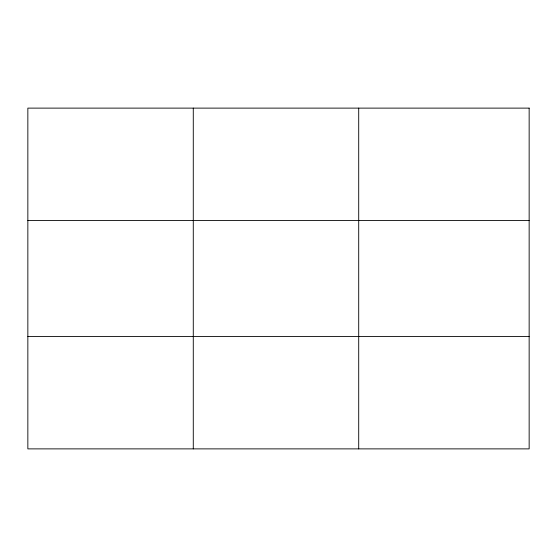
<?xml version="1.0" encoding="UTF-8"?>
<svg xmlns="http://www.w3.org/2000/svg" width="557" height="557" viewBox="0 0 557 557"><rect width="100%" height="100%" fill="white"/><g stroke="black" fill="none" stroke-linecap="round" stroke-linejoin="round"><path stroke-width="0.84" d="M193.279 108.121L193.279 448.879M358.708 108.121L358.708 448.879M27.85 220.572L529.15 220.572M27.85 336.428L529.15 336.428M529.15 108.121L529.15 448.879L27.85 448.879L27.85 108.121L529.15 108.121"/></g></svg>
